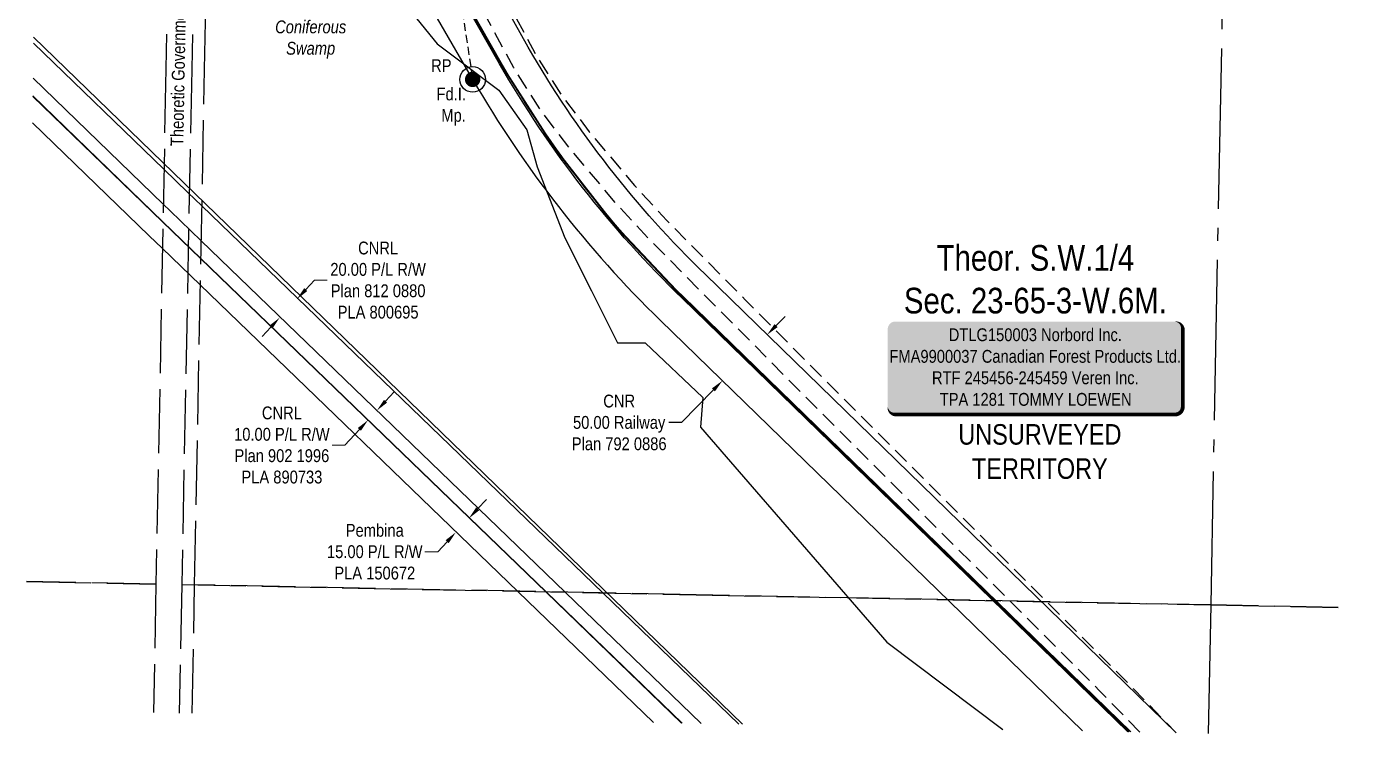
# Model space of a CAD drawing. Extents: x 410361 to 414309, y 6054312 to 6057526.
# Drawn here: x 412572 to 413607, y 6054622 to 6055173 of the extents above; entities that cross this region are included whole.
import ezdxf
from ezdxf.enums import TextEntityAlignment as Align

# ---------------------------------------------------------------- set-up
doc = ezdxf.new("R2010")
doc.units = 0
doc.header["$LTSCALE"] = 5
for name, pattern in [('DASHED', [19.05, 12.7, -6.35]), ('foc-ACCESSROAD', [3.75, 2.5, -1.25]), ('foc-QUARTERLINE', [33, 25, -3, 2, -3]), ('foc-TIELINE', [1.875, 1.25, -0.625]), ('foc-UNSURVEYED', [12.5, 10, -2.5])]:
    doc.linetypes.add(name, pattern=pattern)
for name, color, linetype in [('35', 37, 'Continuous'), ('AS-RAILWAY', 13, 'TRACKS'), ('C-SYMBOL', 7, 'Continuous'), ('F-AR', 190, 'foc-ACCESSROAD'), ('F-RW', 190, 'Continuous'), ('L-MON', 1, 'Continuous'), ('L-MON-T', 1, 'Continuous'), ('L-QSEC', 8, 'foc-QUARTERLINE'), ('L-ROAD-T', 7, 'Continuous'), ('L-TIE', 7, 'foc-TIELINE'), ('L-TITLEDB', 4, 'Continuous'), ('L-TITLEDB-T', 4, 'Continuous'), ('L-UNS-T', 3, 'Continuous'), ('L-USEC', 7, 'foc-UNSURVEYED'), ('WETLAND', 143, 'Continuous'), ('WETLAND-T', 146, 'Continuous')]:
    doc.layers.add(name, color=color, linetype=linetype)
doc.layers.add('F-RW-T', color=190, linetype='Continuous', lineweight=9)
doc.styles.add('175L', font='ARIALN.TTF', dxfattribs={"height": 20})
doc.styles.add('80', font='ARIALN.TTF', dxfattribs={"height": 10})
doc.styles.add('80CG', font='ARIALN.TTF', dxfattribs={"height": 10})
doc.styles.add('80L', font='ARIALN.TTF', dxfattribs={"height": 10})
doc.linetypes.add('TRACKS', pattern='A,3.81,[130,ltypeshp1.shx,S=6.35,R=0,X=0,Y=0],3.81', length=7.62)
doc.dimstyles.new('Compass 5 000', dxfattribs={"dimscale": 5, "dimtxt": 9, "dimasz": 2, "dimexe": 0.2, "dimexo": 0.0625, "dimgap": 0.5, "dimtad": 0, "dimtih": 1, "dimtoh": 1, "dimzin": 0, "dimdsep": 46, "dimtxsty": '80CG', "dimcen": 0.1, "dimse1": 1, "dimse2": 1, "dimclrd": 256, "dimclrt": 256, "dimaunit": 1, "dimadec": 4, "dimazin": 0, "dimtfac": 0.06, "dimtofl": 0, "dimtmove": 0, "dimatfit": 1, "dimfxl": 0.2, "dimtolj": 1, "dimtzin": 0, "dimlwd": -1, "dimarcsym": 0})

# ---------------------------------------------------------------- blocks, each defined once
blk = doc.blocks.new('*D38')
at = {"layer": 'F-RW-T', "transparency": 16777216}
for p, q in [((412789.9, 6054967.8), (412796.7, 6054975.1)), ((412796.7, 6054975.1), (412806.7, 6054975.1)), ((412762.7, 6054938.5), (412755.9, 6054931.1))]:
    blk.add_line(p, q, dxfattribs=at)
for points in [[(412788.7, 6054968.9), (412791.1, 6054966.6), (412783.1, 6054960.4)], [(412761.5, 6054939.6), (412763.9, 6054937.3), (412769.5, 6054945.8)]]:
    blk.add_solid(points, dxfattribs=at)
at = {"layer": 'F-RW-T', "transparency": 16777216, "insert": (412846.3, 6054975.1), "char_height": 10, "attachment_point": 5, "style": '80CG'}
blk.add_mtext('\\A1;CNRL\\P20.00 P/L R/W\\PPlan 812 0880\\PPLA 800695', dxfattribs=at)
blk = doc.blocks.new('*D39')
at = {"layer": 'F-RW-T', "transparency": 16777216}
for p, q in [((412852.1, 6054880.7), (412858.9, 6054888)), ((412831.7, 6054858.7), (412820.4, 6054846.5)), ((412820.4, 6054846.5), (412810.4, 6054846.5))]:
    blk.add_line(p, q, dxfattribs=at)
for points in [[(412850.9, 6054881.8), (412853.3, 6054879.6), (412845.3, 6054873.4)], [(412830.5, 6054859.8), (412832.9, 6054857.6), (412838.5, 6054866)]]:
    blk.add_solid(points, dxfattribs=at)
at = {"layer": 'F-RW-T', "transparency": 16777216, "insert": (412771.3, 6054846.5), "char_height": 10, "attachment_point": 5, "style": '80CG'}
blk.add_mtext('\\A1;CNRL\\P10.00 P/L R/W\\PPlan 902 1996\\PPLA 890733', dxfattribs=at)
blk = doc.blocks.new('*D40')
at = {"layer": 'F-RW-T', "transparency": 16777216}
for p, q in [((412923.9, 6054796.8), (412930.7, 6054804.1)), ((412900.1, 6054771.1), (412892.8, 6054763.3)), ((412892.8, 6054763.3), (412882.8, 6054763.3))]:
    blk.add_line(p, q, dxfattribs=at)
for points in [[(412922.7, 6054797.9), (412925.1, 6054795.6), (412917.1, 6054789.4)], [(412898.9, 6054772.3), (412901.3, 6054770), (412906.9, 6054778.5)]]:
    blk.add_solid(points, dxfattribs=at)
at = {"layer": 'F-RW-T', "transparency": 16777216, "insert": (412843.7, 6054763.3), "char_height": 10, "attachment_point": 5, "style": '80CG'}
blk.add_mtext('\\A1;Pembina\\P15.00 P/L R/W\\PPLA 150672', dxfattribs=at)
blk = doc.blocks.new('*U36')
h = blk.add_hatch(color=255)
edge = h.paths.add_edge_path()
edge.add_line((-109, -37), (109, -37))
edge.add_arc((109, -31), 6, 270, 360)
edge.add_line((115, -31), (115, 29.5))
edge.add_arc((109, 29.5), 6, 0, 90)
edge.add_line((109, 35.5), (-109, 35.5))
edge.add_arc((-109, 29.5), 6, 90, 180)
edge.add_line((-115, 29.5), (-115, -31))
edge.add_arc((-109, -31), 6, 180, 270)
at = {"color": 44, "flags": 128}
blk.add_lwpolyline([(-109, -37, 3, 3, 0), (109, -37, 3, 3, 0.414214), (115, -31, 3, 3, 0), (115, 29.5, 3, 0, 0.414214), (109, 35.5, 0, 0, 0), (-109, 35.5, 0, 0, 0.414214), (-115, 29.5, 0, 0, 0), (-115, -31, 0, 3, 0.414214)], format="xyseb", close=True, dxfattribs=at)
at = {"color": 44, "style": '80'}
blk.add_attdef('ENTER_TEXT_001', (-36, -5), '', height=10, dxfattribs=at)
blk = doc.blocks.new('*D46')
at = {"layer": 'L-TITLEDB-T', "transparency": 16777216}
for p, q in [((413156.5, 6054939.7), (413163.5, 6054946.8)), ((413107.7, 6054889.5), (413082.9, 6054864.1)), ((413082.9, 6054864.1), (413072.9, 6054864.1))]:
    blk.add_line(p, q, dxfattribs=at)
for points in [[(413155.3, 6054940.8), (413157.7, 6054938.5), (413149.5, 6054932.5)], [(413106.5, 6054890.7), (413108.9, 6054888.4), (413114.7, 6054896.7)]]:
    blk.add_solid(points, dxfattribs=at)
at = {"layer": 'L-TITLEDB-T', "transparency": 16777216, "insert": (413034.2, 6054864.1), "char_height": 10, "attachment_point": 5, "style": '80CG'}
blk.add_mtext('\\A1;CNR\\P50.00 Railway\\PPlan 792 0886', dxfattribs=at)
blk = doc.blocks.new('fdia')
at = {"color": 255, "const_width": 1}
blk.add_lwpolyline([(-0.5, 0, 1), (0.5, 0, 1)], format="xyb", close=True, dxfattribs=at)
blk = doc.blocks.new('Fdiaa')
blk.add_blockref('fdia', (0, 0))
blk = doc.blocks.new('fdib')
at = {"color": 1, "const_width": 1.6}
blk.add_lwpolyline([(-0.4, 0, 1), (0.4, 0, 1)], format="xyb", close=True, dxfattribs=at)
at = {"color": 1}
blk.add_circle((0, 0), 0.8, dxfattribs=at)
blk = doc.blocks.new('Fdibb')
blk.add_blockref('fdib', (0, 0))
blk = doc.blocks.new('fdicc')
for name in ['Fdibb', 'Fdiaa']:
    blk.add_blockref(name, (0, 0))
blk = doc.blocks.new('FDI')
blk.add_blockref('fdicc', (0, 0))
blk = doc.blocks.new('RP')
at = {"layer": '35', "color": 3}
blk.add_circle((0, 0), 10, dxfattribs=at)
at = {"layer": '35', "color": 3, "style": '80'}
blk.add_attdef('RP_001', (-32.4, 5.8), '', height=10, dxfattribs=at)

msp = doc.modelspace()

# ---------------------------------------------------------------- linework, layer by layer
at = {"layer": 'F-AR', "flags": 128}
for points in [[(413439.982, 6054622.671), (413408.421, 6054655.175), (413338.764, 6054724.898), (413313.761, 6054749.932), (413208.056, 6054855.43), (413118.315, 6054945.697), (413056.909, 6055007.832), (413031.199, 6055035.666), (412995.3, 6055078.354), (412972.539, 6055108.249), (412952.06, 6055140.685), (412919.845, 6055200.473), (412909.171, 6055225.631), (412896.511, 6055268.567), (412893.72, 6055320.562), (412899.897, 6055364.311), (412906.681, 6055400.67), (412914.084, 6055417.85), (412929.666, 6055429.342), (412947.939, 6055430.641), (412970.235, 6055429.312), (412999.959, 6055426.017), (413031.303, 6055421.439), (413063.813, 6055412.688), (413122.274, 6055393.071), (413166.95, 6055383.017), (413197.782, 6055380.311), (413227.299, 6055383.225), (413249.046, 6055389.324), (413288.225, 6055410.636), (413310.825, 6055427.683), (413335.424, 6055447.965), (413359.804, 6055469.013), (413384.057, 6055494.376), (413405.5, 6055523.123), (413408.958, 6055527.663), (413439.477, 6055567.756), (413459.475, 6055588.586), (413474.874, 6055599.265), (413492.935, 6055609.281), (413512.318, 6055618.292), (413514.096, 6055619.119), (413539.758, 6055626.571), (413579.052, 6055629.969), (413606.268, 6055630.09), (413607.301, 6055629.94)], [(413607.021, 6055609.78), (413604.868, 6055610.093), (413579.96, 6055609.984), (413543.442, 6055606.826), (413521.138, 6055600.349), (413511.893, 6055596.05), (413502.008, 6055591.454), (413485.443, 6055582.269), (413472.51, 6055573.299), (413454.689, 6055554.738), (413433.708, 6055527.174), (413421.464, 6055511.094), (413399.35, 6055481.444), (413373.59, 6055454.507), (413348.316, 6055432.686), (413323.208, 6055411.984), (413299.079, 6055393.784), (413256.616, 6055370.687), (413231.007, 6055363.504), (413197.892, 6055360.236), (413163.868, 6055363.22), (413116.885, 6055373.793), (413058.03, 6055393.543), (413027.246, 6055401.831), (412997.412, 6055406.187), (412968.538, 6055409.388), (412948.053, 6055410.609), (412936.865, 6055409.813), (412930.302, 6055404.972), (412925.922, 6055394.808), (412919.629, 6055361.078), (412913.786, 6055319.692), (412916.347, 6055271.975), (412928.021, 6055232.384), (412937.884, 6055209.136), (412969.331, 6055150.774), (412988.975, 6055119.661), (413010.911, 6055090.848), (413046.199, 6055048.888), (413071.363, 6055021.644), (413132.512, 6054959.77), (413222.205, 6054869.551), (413327.893, 6054764.07), (413367.589, 6054724.328), (413422.664, 6054669.202), (413468.391, 6054622.108)]]:
    msp.add_lwpolyline(points, dxfattribs=at)
at = {"layer": 'F-RW'}
for points in [[(412577.719, 6055160.012), (412679.39, 6055061.61), (412698.057, 6055043.545), (412708.993, 6055032.981), (413021.449, 6054731.184), (413127.383, 6054628.868)], [(413098.018, 6054629.451), (412992.083, 6054731.767), (412708.468, 6055005.707), (412684.172, 6055029.175), (412678.865, 6055034.311), (412577.364, 6055132.546)], [(412577.364, 6055132.546), (412678.865, 6055034.311), (412684.172, 6055029.175), (412708.468, 6055005.707), (412992.083, 6054731.767), (413098.018, 6054629.451)], [(413083.336, 6054629.742), (412977.401, 6054732.058), (412708.205, 6054992.071), (412678.602, 6055020.665), (412577.187, 6055118.816)], [(412577.182, 6055118.403), (412678.301, 6055020.537), (412707.918, 6054991.931), (412977.23, 6054731.805), (413082.894, 6054629.75)], [(413060.852, 6054630.187), (412955.188, 6054732.243), (412707.524, 6054971.459), (412677.907, 6055000.065), (412667.876, 6055009.754), (412576.915, 6055097.788)]]:
    msp.add_lwpolyline(points, dxfattribs=at)
at = {"layer": 'L-QSEC', "flags": 128}
for points in [[(413509.848, 6055485.763), (413495.272, 6054721.807)], [(413495.272, 6054721.807), (413493.36, 6054621.613)]]:
    msp.add_lwpolyline(points, dxfattribs=at)
at = {"layer": 'L-TIE', "flags": 128}
msp.add_lwpolyline([(412871.314, 6055453.707), (412919.99, 6055131.634)], dxfattribs=at)
at = {"layer": 'L-USEC'}
for p, q in [((412688.641, 6055541.932), (412680.901, 6055140.019)), ((412708.748, 6055541.544), (412701.008, 6055139.632)), ((412711.044, 6055139.423), (412718.783, 6055541.335)), ((412680.901, 6055140.019), (412673.16, 6054738.106)), ((412701.008, 6055139.632), (412693.268, 6054737.719)), ((412703.303, 6054737.509), (412711.044, 6055139.423)), ((412673.16, 6054738.106), (412572.291, 6054740.106)), ((412572.291, 6054740.106), (412673.16, 6054738.106)), ((412673.16, 6054738.106), (412671.231, 6054637.912)), ((412693.268, 6054737.719), (412691.338, 6054637.513)), ((412693.268, 6054737.719), (413094.234, 6054729.758)), ((412701.374, 6054637.314), (412703.303, 6054737.509)), ((413094.234, 6054729.758), (412703.303, 6054737.509)), ((413495.214, 6054721.808), (413094.234, 6054729.758)), ((413094.234, 6054729.758), (413495.214, 6054721.808)), ((413594.686, 6054719.839), (413495.214, 6054721.808)), ((413495.214, 6054721.808), (413594.686, 6054719.839))]:
    msp.add_line(p, q, dxfattribs=at)
at = {"layer": 'WETLAND', "flags": 128}
msp.add_lwpolyline([(413130.284, 6054628.811), (412577.777, 6055164.48)], dxfattribs=at)

# ---------------------------------------------------------------- block references
at = {"layer": 'L-MON', "color": 2, "xscale": 0.9995685, "yscale": 0.9995685, "zscale": 0.9995685}
msp.add_blockref('RP', (412919.99, 6055131.634), dxfattribs=at).add_auto_attribs({'RP_001': 'RP'})
at = {"layer": 'L-MON', "color": 2, "xscale": 4.99784250000003, "yscale": 4.99784250000003, "zscale": 4.99784250000003}
msp.add_blockref('FDI', (412919.99, 6055131.634), dxfattribs=at)

# ---------------------------------------------------------------- texts
at = {"layer": 'L-MON-T', "insert": (412890.791, 6055125.316), "char_height": 9.99566, "attachment_point": 1, "style": '80L'}
msp.add_mtext_dynamic_manual_height_columns('\\pi1.0709;Fd.I.\\P\\pi4.7868;Mp.', width=22.04401, gutter_width=50, heights=[0], dxfattribs=at)
at = {"layer": 'L-ROAD-T', "style": '80L'}
msp.add_text('Theoretic Government Road Allowance', height=9.99566, rotation=88.933418, dxfattribs=at).set_placement((412691.315, 6055179.584), align=Align.MIDDLE_CENTER)
at = {"layer": 'WETLAND-T', "insert": (412793.739, 6055171.098), "char_height": 9.99569, "width": 55.95579, "attachment_point": 5, "style": '80CG'}
msp.add_mtext('\\A1;{\\fArial Narrow|b0|i1|c0|p34;Wooded Coniferous Swamp}', dxfattribs=at)

# ---------------------------------------------------------------- dimensions: what is measured, and where the dimension line sits
at = {"layer": 'F-RW-T'}
for base, p1, p2, angle, text, picture, middle in [((412783.117, 6054960.442), (412850.942, 6054870.16), (412864.553, 6054884.817), 47.118634, 'CNRL\\P20.00 P/L R/W\\PPlan 812 0880\\PPLA 800695', '*D38', (412846.267, 6054975.097)), ((412838.507, 6054866.041), (412906.964, 6054816.117), (412900.157, 6054808.787), 227.117995, 'CNRL\\P10.00 P/L R/W\\PPlan 902 1996\\PPLA 890733', '*D39', (412771.29, 6054846.518)), ((412917.11, 6054789.45), (412879.453, 6054803.938), (412889.666, 6054814.936), 47.11862, 'Pembina\\P15.00 P/L R/W\\PPLA 150672', '*D40', (412843.71, 6054763.267))]:
    dim = msp.add_linear_dim(base=base, p1=p1, p2=p2, angle=angle, text=text, dimstyle='Compass 5 000', override={"dimtxt": 10, "dimclrd": 256, "dimclrt": 256}, dxfattribs=at)
    dim.commit()
    dim.dimension.update_dxf_attribs({"geometry": picture, "text_midpoint": middle, "dimtype": 161})
at = {"layer": 'L-TITLEDB-T'}
dim = msp.add_linear_dim(base=(413114.662, 6054896.704), p1=(413177.398, 6054905.382), p2=(413142.536, 6054869.57), angle=225.771296, text='CNR\\P50.00 Railway\\PPlan 792 0886', dimstyle='Compass 5 000', override={"dimtxt": 10}, dxfattribs=at)
dim.commit()
dim.dimension.update_dxf_attribs({"geometry": '*D46', "text_midpoint": (413034.19, 6054864.1), "dimtype": 161})

# ---------------------------------------------------------------- next in the draw order: texts
at = {"layer": 'C-SYMBOL', "color": 3, "insert": (413358.619, 6055002.495), "char_height": 20, "width": 203.24229, "attachment_point": 2, "style": '175L', "bg_fill": 3, "box_fill_scale": 1.15, "bg_fill_color": 256, "bg_fill_true_color": 256, "bg_fill_transparency": 0}
msp.add_mtext('Theor. S.W.1/4 \\PSec. 23-65-3-W.6M.', dxfattribs=at)
at = {"layer": 'L-UNS-T', "color": 3, "insert": (413362.088, 6054841.385), "char_height": 16, "attachment_point": 5, "style": '80L', "bg_fill": 3, "box_fill_scale": 1.15, "bg_fill_color": 256, "bg_fill_true_color": 256, "bg_fill_transparency": 0}
msp.add_mtext_dynamic_manual_height_columns('UNSURVEYED TERRITORY', width=126.41375, gutter_width=47.5, heights=[0], dxfattribs=at)

# ---------------------------------------------------------------- next in the draw order: linework, layer by layer
at = {"layer": 'AS-RAILWAY', "flags": 128}
for points in [[(413430.736, 6054622.854), (413083.41, 6054960.953, -0.07047814), (412940.964, 6055143.785), (412635.634, 6055680.95)], [(413432.931, 6054622.811), (413084.454, 6054962.029, -0.07047801), (412942.266, 6055144.528), (412637.382, 6055680.909)]]:
    msp.add_lwpolyline(points, format="xyb", dxfattribs=at)
at = {"layer": 'AS-RAILWAY', "linetype": 'DASHED', "ltscale": 0.1, "const_width": 1.5, "flags": 128}
msp.add_lwpolyline([(413431.834, 6054622.832), (413083.932, 6054961.491, -0.07047807), (412941.615, 6055144.157), (412636.508, 6055680.93)], format="xyb", dxfattribs=at)
at = {"layer": 'L-TITLEDB', "linetype": 'Continuous'}
for points in [[(412601.211, 6055681.752, -0.00739066), (412607.841, 6055670.683), (412919.99, 6055131.634, 0.06859928), (413066.502, 6054943.585), (413395.263, 6054623.557)], [(413468.404, 6054622.107), (413101.363, 6054979.397, -0.06859928), (412963.24, 6055156.679), (412671.242, 6055680.12)]]:
    msp.add_lwpolyline(points, format="xyb", dxfattribs=at)
at = {"layer": 'WETLAND', "flags": 128}
msp.add_lwpolyline([(412873.162, 6055183.099), (412892.444, 6055159.327), (412940.42, 6055123.35), (412962.151, 6055092.369), (412970.335, 6055063.517), (412991.917, 6055008.172), (413012.706, 6054966.683), (413033.004, 6054926.177), (413054.512, 6054926.198), (413099.316, 6054883.688), (413097.618, 6054860.351), (413117.489, 6054837.434), (413242.928, 6054692.768), (413333.268, 6054624.787)], dxfattribs=at)

# ---------------------------------------------------------------- next in the draw order: block references
ref = msp.add_blockref('*U36', (413358.508, 6054907.346))
ref.add_attrib('ENTER_TEXT_001', 'DTLG150003 Norbord Inc.', (413291.07, 6054927.541), dxfattribs={"color": 44, "height": 10, "style": '80'})
ref.add_attrib('ENTER_TEXT_002', 'FMA9900037 Canadian Forest Products Ltd.', (413244.842, 6054910.697), dxfattribs={"color": 44, "height": 10, "style": '80'})
ref.add_attrib('ENTER_TEXT_003', 'RTF 245456-245459 Veren Inc.', (413277.997, 6054893.989), dxfattribs={"color": 44, "height": 10, "style": '80'})
ref.add_attrib('ENTER_TEXT_004', 'TPA 1281 TOMMY LOEWEN', (413284.04, 6054877.145), dxfattribs={"color": 44, "height": 10, "style": '80'})

doc.saveas('drawing.dxf')
